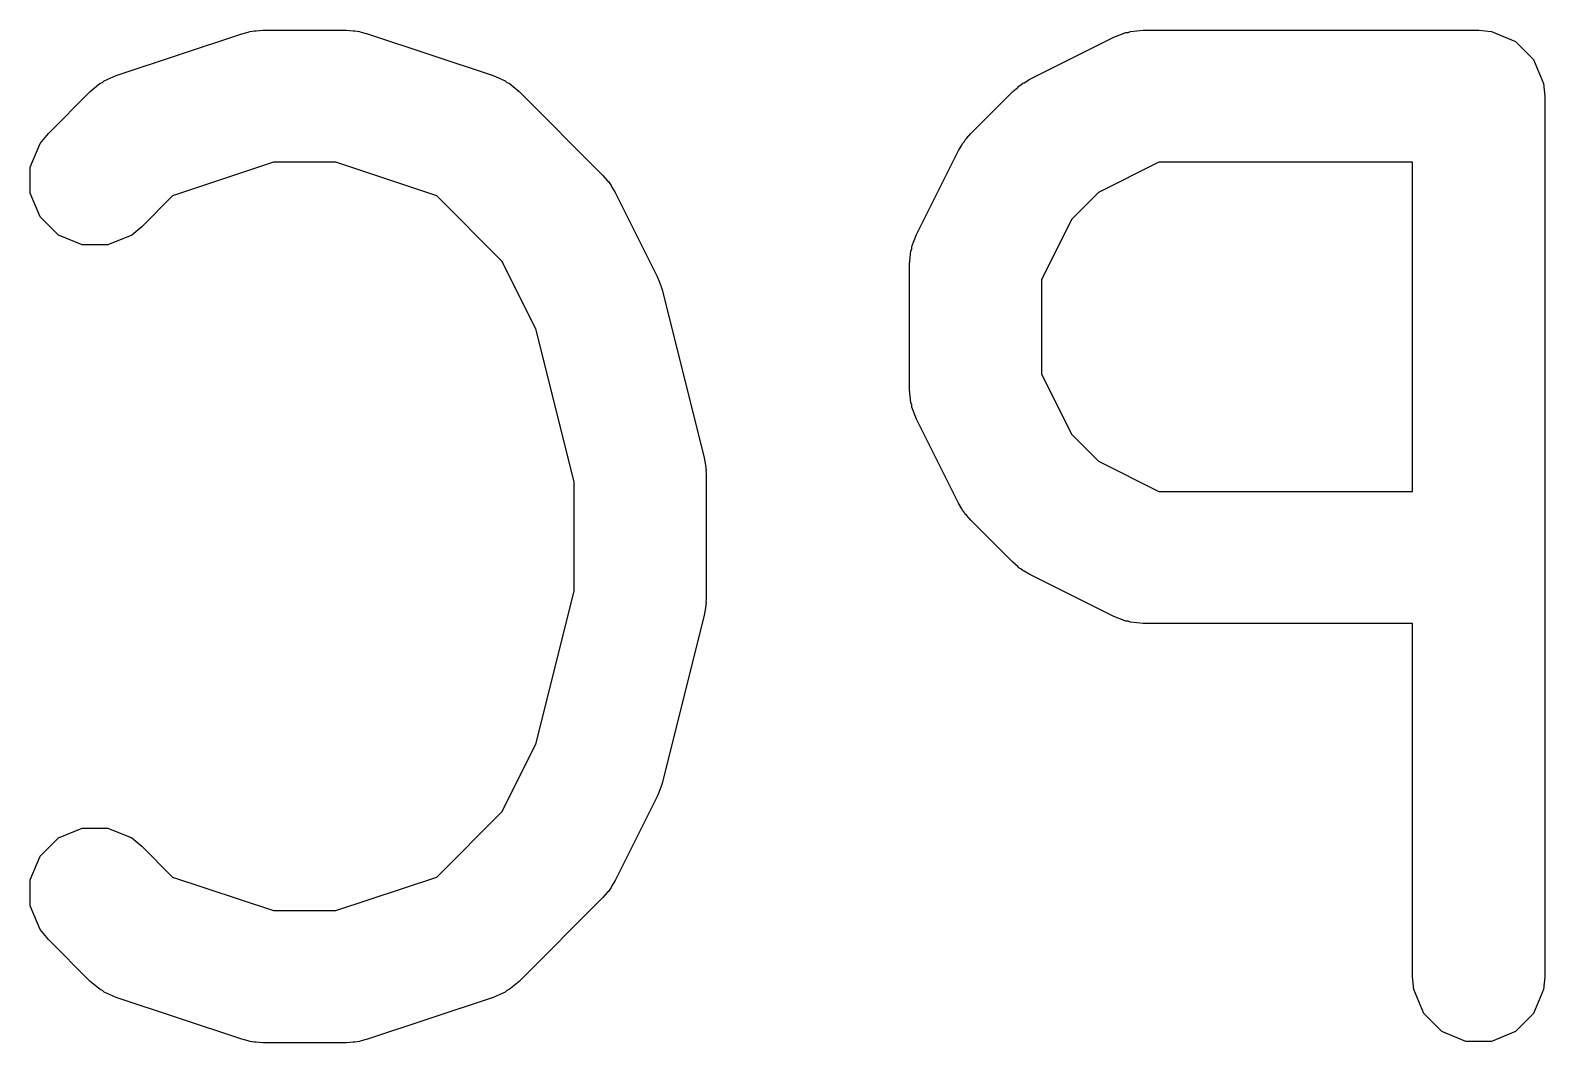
# Model space of a CAD drawing. Header units: inches. Extents: x 0.38 to 5.39, y 0.07 to 3.28.
# Drawn here: x 2.7182 to 2.7859, y 1.4225 to 1.4678 of the extents above; entities that cross this region are included whole.
import ezdxf

# ---------------------------------------------------------------- set-up
doc = ezdxf.new("R2010")
doc.units = ezdxf.units.IN
doc.header["$MEASUREMENT"] = 0
doc.layers.add('BLACK', color=250, linetype='CONTINUOUS')

msp = doc.modelspace()

# ---------------------------------------------------------------- linework, layer by layer
at = {"layer": 'BLACK', "linetype": 'CONTINUOUS'}
for p, q in [((2.722034, 1.465737), (2.727658, 1.467611)), ((2.727658, 1.467611), (2.727944, 1.467676)), ((2.727944, 1.467676), (2.728016, 1.467706)), ((2.728016, 1.467706), (2.72812, 1.467717)), ((2.72812, 1.467717), (2.728223, 1.46774)), ((2.728223, 1.46774), (2.7283, 1.467734)), ((2.7283, 1.467734), (2.728592, 1.467763)), ((2.728592, 1.467763), (2.732342, 1.467763)), ((2.732342, 1.467763), (2.732633, 1.467734)), ((2.732633, 1.467734), (2.732711, 1.46774)), ((2.732711, 1.46774), (2.732813, 1.467717)), ((2.732813, 1.467717), (2.732918, 1.467706)), ((2.732918, 1.467706), (2.73299, 1.467676)), ((2.73299, 1.467676), (2.733275, 1.467611)), ((2.733275, 1.467611), (2.7389, 1.465737)), ((2.762892, 1.465577), (2.766642, 1.467451)), ((2.766642, 1.467451), (2.767182, 1.467658)), ((2.767182, 1.467658), (2.767288, 1.467666)), ((2.767288, 1.467666), (2.767386, 1.467706)), ((2.767386, 1.467706), (2.767962, 1.467763)), ((2.767962, 1.467763), (2.78296, 1.467763)), ((2.78296, 1.467763), (2.783536, 1.467706)), ((2.783536, 1.467706), (2.784601, 1.467265)), ((2.784601, 1.467265), (2.785415, 1.466451)), ((2.785415, 1.466451), (2.785856, 1.465386)), ((2.72088, 1.465023), (2.721327, 1.465391)), ((2.721327, 1.465391), (2.721425, 1.465431)), ((2.721425, 1.465431), (2.721505, 1.465501)), ((2.721505, 1.465501), (2.722034, 1.465737)), ((2.7389, 1.465737), (2.739428, 1.465501)), ((2.739428, 1.465501), (2.739508, 1.465431)), ((2.739508, 1.465431), (2.739606, 1.465391)), ((2.739606, 1.465391), (2.740054, 1.465023)), ((2.762491, 1.465324), (2.762572, 1.465391)), ((2.762572, 1.465391), (2.762644, 1.46542)), ((2.762644, 1.46542), (2.762892, 1.465577)), ((2.785856, 1.465386), (2.785913, 1.46481)), ((2.719005, 1.463149), (2.72088, 1.465023)), ((2.740054, 1.465023), (2.743803, 1.461274)), ((2.76025, 1.463149), (2.762125, 1.465023)), ((2.762125, 1.465023), (2.762351, 1.465209)), ((2.762351, 1.465209), (2.762402, 1.465268)), ((2.762402, 1.465268), (2.762491, 1.465324)), ((2.785913, 1.46481), (2.785913, 1.42544)), ((2.718197, 1.461637), (2.718638, 1.462701)), ((2.718638, 1.462701), (2.719005, 1.463149)), ((2.759853, 1.462629), (2.759883, 1.462701)), ((2.759883, 1.462701), (2.759949, 1.462782)), ((2.759949, 1.462782), (2.760005, 1.462871)), ((2.760005, 1.462871), (2.760064, 1.462922)), ((2.760064, 1.462922), (2.76025, 1.463149)), ((2.757822, 1.458632), (2.759697, 1.462381)), ((2.759697, 1.462381), (2.759853, 1.462629)), ((2.718197, 1.460485), (2.718197, 1.461637)), ((2.729071, 1.461858), (2.724563, 1.460355)), ((2.731862, 1.461858), (2.729071, 1.461858)), ((2.736371, 1.460355), (2.731862, 1.461858)), ((2.768659, 1.461858), (2.765962, 1.460509)), ((2.780007, 1.461858), (2.768659, 1.461858)), ((2.780007, 1.447141), (2.780007, 1.461858)), ((2.743803, 1.461274), (2.743989, 1.461048)), ((2.743989, 1.461048), (2.744048, 1.460996)), ((2.744048, 1.460996), (2.744104, 1.460908)), ((2.744104, 1.460908), (2.744171, 1.460826)), ((2.744171, 1.460826), (2.7442, 1.460754)), ((2.7442, 1.460754), (2.744356, 1.460506)), ((2.718638, 1.45942), (2.718197, 1.460485)), ((2.724563, 1.460355), (2.723181, 1.458973)), ((2.739289, 1.457437), (2.736371, 1.460355)), ((2.744356, 1.460506), (2.746231, 1.456757)), ((2.765962, 1.460509), (2.764765, 1.459312)), ((2.719453, 1.458606), (2.718638, 1.45942)), ((2.764765, 1.459312), (2.763416, 1.456614)), ((2.720517, 1.458165), (2.719453, 1.458606)), ((2.722733, 1.458606), (2.721669, 1.458165)), ((2.723181, 1.458973), (2.722733, 1.458606)), ((2.757615, 1.458091), (2.757822, 1.458632)), ((2.721669, 1.458165), (2.720517, 1.458165)), ((2.757567, 1.457887), (2.757608, 1.457985)), ((2.757608, 1.457985), (2.757615, 1.458091)), ((2.740804, 1.454406), (2.739289, 1.457437)), ((2.75751, 1.457311), (2.757567, 1.457887)), ((2.75751, 1.451687), (2.75751, 1.457311)), ((2.746231, 1.456757), (2.746247, 1.456715)), ((2.746247, 1.456715), (2.74626, 1.456698)), ((2.74626, 1.456698), (2.746346, 1.456457)), ((2.763416, 1.456614), (2.763416, 1.452384)), ((2.746346, 1.456457), (2.746438, 1.456216)), ((2.746438, 1.456216), (2.74644, 1.456195)), ((2.74644, 1.456195), (2.746455, 1.456153)), ((2.746455, 1.456153), (2.74833, 1.448654)), ((2.742512, 1.447574), (2.740804, 1.454406)), ((2.763416, 1.452384), (2.764765, 1.449686)), ((2.757567, 1.451111), (2.75751, 1.451687)), ((2.757608, 1.451013), (2.757567, 1.451111)), ((2.757615, 1.450907), (2.757608, 1.451013)), ((2.757822, 1.450366), (2.757615, 1.450907)), ((2.759697, 1.446617), (2.757822, 1.450366)), ((2.764765, 1.449686), (2.765962, 1.448489)), ((2.74833, 1.448654), (2.748344, 1.448554)), ((2.748344, 1.448554), (2.748361, 1.448513)), ((2.748361, 1.448513), (2.748382, 1.448296)), ((2.765962, 1.448489), (2.768659, 1.447141)), ((2.748382, 1.448296), (2.748414, 1.448081)), ((2.748414, 1.448081), (2.748408, 1.448038)), ((2.748408, 1.448038), (2.748418, 1.447937)), ((2.748418, 1.447937), (2.748418, 1.442313)), ((2.742512, 1.442677), (2.742512, 1.447574)), ((2.768659, 1.447141), (2.780007, 1.447141)), ((2.759853, 1.446369), (2.759697, 1.446617)), ((2.759883, 1.446297), (2.759853, 1.446369)), ((2.759949, 1.446216), (2.759883, 1.446297)), ((2.760005, 1.446127), (2.759949, 1.446216)), ((2.760064, 1.446076), (2.760005, 1.446127)), ((2.76025, 1.445849), (2.760064, 1.446076)), ((2.762125, 1.443975), (2.76025, 1.445849)), ((2.762351, 1.443789), (2.762125, 1.443975)), ((2.762402, 1.44373), (2.762351, 1.443789)), ((2.762491, 1.443674), (2.762402, 1.44373)), ((2.762572, 1.443608), (2.762491, 1.443674)), ((2.762644, 1.443578), (2.762572, 1.443608)), ((2.762892, 1.443422), (2.762644, 1.443578)), ((2.766642, 1.441547), (2.762892, 1.443422)), ((2.740804, 1.435845), (2.742512, 1.442677)), ((2.748344, 1.441697), (2.74833, 1.441597)), ((2.748361, 1.441737), (2.748344, 1.441697)), ((2.748382, 1.441954), (2.748361, 1.441737)), ((2.748414, 1.44217), (2.748382, 1.441954)), ((2.748418, 1.442313), (2.748408, 1.442213)), ((2.748408, 1.442213), (2.748414, 1.44217)), ((2.74833, 1.441597), (2.746455, 1.434098)), ((2.767182, 1.44134), (2.766642, 1.441547)), ((2.767288, 1.441332), (2.767182, 1.44134)), ((2.767386, 1.441292), (2.767288, 1.441332)), ((2.767962, 1.441235), (2.767386, 1.441292)), ((2.780007, 1.441235), (2.767962, 1.441235)), ((2.780007, 1.42544), (2.780007, 1.441235)), ((2.739289, 1.432814), (2.740804, 1.435845)), ((2.74626, 1.433553), (2.746247, 1.433536)), ((2.746346, 1.433794), (2.74626, 1.433553)), ((2.746438, 1.434034), (2.746346, 1.433794)), ((2.74644, 1.434055), (2.746438, 1.434034)), ((2.746455, 1.434098), (2.74644, 1.434055)), ((2.746231, 1.433494), (2.744356, 1.429744)), ((2.746247, 1.433536), (2.746231, 1.433494)), ((2.736371, 1.429896), (2.739289, 1.432814)), ((2.718638, 1.43083), (2.719453, 1.431645)), ((2.719453, 1.431645), (2.720517, 1.432086)), ((2.720517, 1.432086), (2.721669, 1.432086)), ((2.721669, 1.432086), (2.722733, 1.431645)), ((2.722733, 1.431645), (2.723181, 1.431278)), ((2.723181, 1.431278), (2.724563, 1.429896)), ((2.718197, 1.429766), (2.718638, 1.43083)), ((2.718197, 1.428614), (2.718197, 1.429766)), ((2.724563, 1.429896), (2.729071, 1.428393)), ((2.731862, 1.428393), (2.736371, 1.429896)), ((2.7442, 1.429496), (2.744171, 1.429424)), ((2.744356, 1.429744), (2.7442, 1.429496)), ((2.743803, 1.428977), (2.740054, 1.425227)), ((2.743989, 1.429203), (2.743803, 1.428977)), ((2.744048, 1.429254), (2.743989, 1.429203)), ((2.744104, 1.429343), (2.744048, 1.429254)), ((2.744171, 1.429424), (2.744104, 1.429343)), ((2.718638, 1.427549), (2.718197, 1.428614)), ((2.729071, 1.428393), (2.731862, 1.428393)), ((2.719005, 1.427102), (2.718638, 1.427549)), ((2.72088, 1.425227), (2.719005, 1.427102)), ((2.780064, 1.424864), (2.780007, 1.42544)), ((2.785913, 1.42544), (2.785856, 1.424864)), ((2.721327, 1.42486), (2.72088, 1.425227)), ((2.721425, 1.424819), (2.721327, 1.42486)), ((2.721505, 1.42475), (2.721425, 1.424819)), ((2.722034, 1.424514), (2.721505, 1.42475)), ((2.739428, 1.42475), (2.7389, 1.424514)), ((2.739508, 1.424819), (2.739428, 1.42475)), ((2.739606, 1.42486), (2.739508, 1.424819)), ((2.740054, 1.425227), (2.739606, 1.42486)), ((2.780505, 1.4238), (2.780064, 1.424864)), ((2.785856, 1.424864), (2.785415, 1.4238)), ((2.727658, 1.422639), (2.722034, 1.424514)), ((2.7389, 1.424514), (2.733275, 1.422639)), ((2.78132, 1.422985), (2.780505, 1.4238)), ((2.785415, 1.4238), (2.784601, 1.422985)), ((2.782384, 1.422544), (2.78132, 1.422985)), ((2.784601, 1.422985), (2.783536, 1.422544)), ((2.727944, 1.422574), (2.727658, 1.422639)), ((2.728016, 1.422544), (2.727944, 1.422574)), ((2.72812, 1.422534), (2.728016, 1.422544)), ((2.728223, 1.422511), (2.72812, 1.422534)), ((2.7283, 1.422516), (2.728223, 1.422511)), ((2.728592, 1.422487), (2.7283, 1.422516)), ((2.732342, 1.422487), (2.728592, 1.422487)), ((2.732633, 1.422516), (2.732342, 1.422487)), ((2.732711, 1.422511), (2.732633, 1.422516)), ((2.732813, 1.422534), (2.732711, 1.422511)), ((2.732918, 1.422544), (2.732813, 1.422534)), ((2.73299, 1.422574), (2.732918, 1.422544)), ((2.733275, 1.422639), (2.73299, 1.422574)), ((2.783536, 1.422544), (2.782384, 1.422544))]:
    msp.add_line(p, q, dxfattribs=at)

doc.saveas('drawing.dxf')
